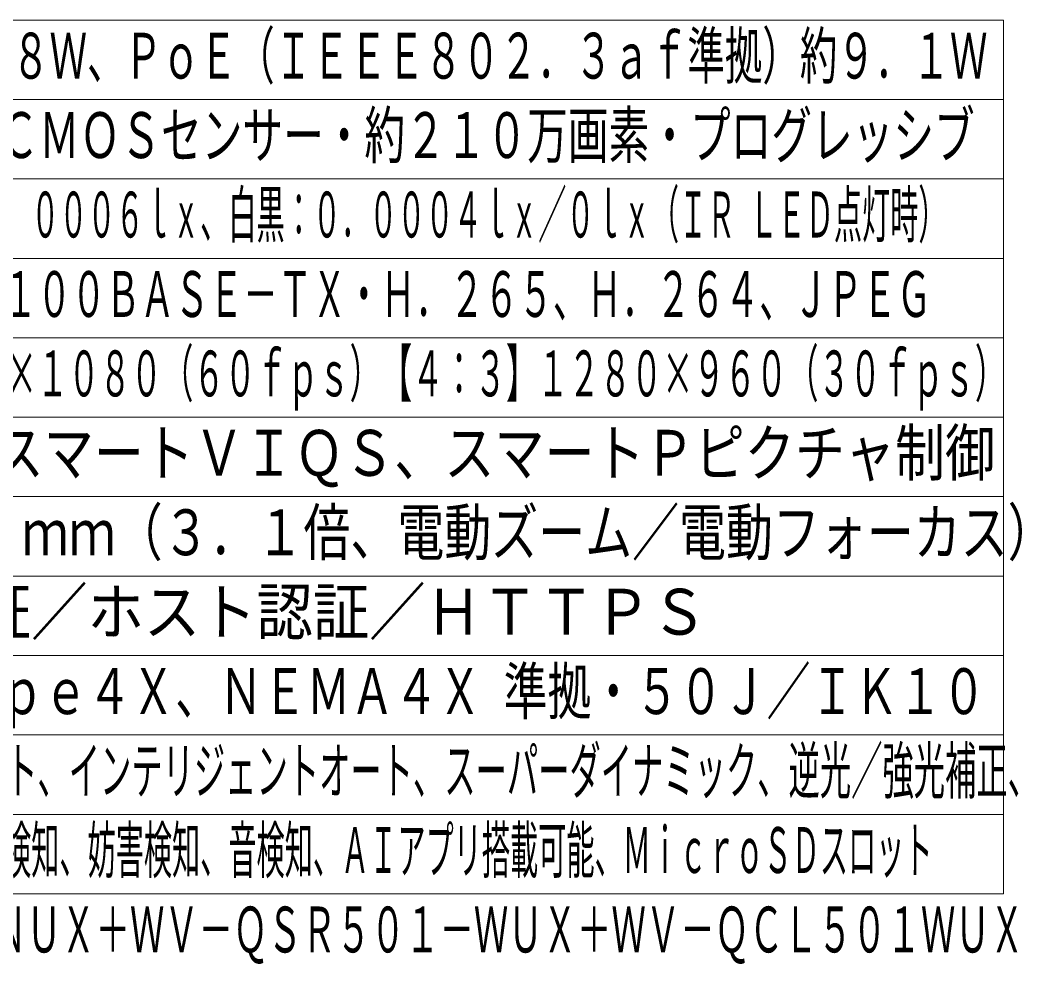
# Model space of a CAD drawing. Units: millimetres on the paper. Extents: x -63 to 63, y -59 to 59.
# Drawn here: x 0.4 to 63.4, y -59 to 0.4 of the extents above; entities that cross this region are included whole.
import ezdxf
from ezdxf.enums import TextEntityAlignment as Align

# ---------------------------------------------------------------- set-up
doc = ezdxf.new("R2010")
doc.units = ezdxf.units.MM
doc.layers.add('0-0_相当品', color=4, linetype='Continuous')
doc.layers.add('0-1_MOJI1', color=7, linetype='Continuous', lineweight=9)
doc.layers.add('0-2_WAKU', color=4, linetype='Continuous', lineweight=9)
doc.styles.add('ＭＳ ゴシック', font='')
doc.styles.get('ＭＳ ゴシック').set_extended_font_data('MS Gothic')

msp = doc.modelspace()

# ---------------------------------------------------------------- linework, layer by layer
at = {"layer": '0-2_WAKU', "color": 3}
for p, q in [((-62.708, 0.418), (62.292, 0.418)), ((62.292, -54.582), (62.292, 0.418)), ((-62.708, -54.582), (62.292, -54.582))]:
    msp.add_line(p, q, dxfattribs=at)
at = {"layer": '0-2_WAKU'}
for p, q in [((-62.708, -4.582), (62.292, -4.582)), ((-62.708, -9.582), (62.292, -9.582)), ((-62.708, -14.582), (62.292, -14.582)), ((-62.708, -19.582), (62.292, -19.582)), ((62.292, -24.582), (-62.708, -24.582)), ((-62.708, -29.582), (62.292, -29.582)), ((-62.708, -34.582), (62.292, -34.582)), ((-62.708, -39.582), (62.292, -39.582)), ((-62.708, -44.582), (62.292, -44.582)), ((-62.708, -49.582), (62.292, -49.582))]:
    msp.add_line(p, q, dxfattribs=at)

# ---------------------------------------------------------------- texts
at = {"layer": '0-0_相当品', "style": 'ＭＳ ゴシック', "width": 0.55}
msp.add_text('ｉ－ＰＲＯ：ＷＶ－Ｓ２５３６ＬＮＵＸ＋ＷＶ－ＱＳＲ５０１－ＷＵＸ＋ＷＶ－ＱＣＬ５０１ＷＵＸ', height=2.886, dxfattribs=at).set_placement((-33.846, -59.137), align=Align.BOTTOM_LEFT)
at = {"layer": '0-1_MOJI1', "style": 'ＭＳ ゴシック'}
for s, height, width, p in [('ＤＣ１２Ｖ 約８．８Ｗ、ＰｏＥ（ＩＥＥＥ８０２．３ａｆ準拠）約９．１Ｗ', 2.886, 0.6, (-20.208, -4.137)), ('約１／２．８型 ＣＭＯＳセンサー・約２１０万画素・プログレッシブ', 2.889, 0.65, (-20.208, -9.137)), ('（Ｆ１．３）カラー：０．０００６ｌｘ、白黒：０．０００４ｌｘ／０ｌｘ（ＩＲ ＬＥＤ点灯時）', 2.889, 0.45, (-20.208, -14.137)), ('１０ＢＡＳＥ－Ｔ／１００ＢＡＳＥ－ＴＸ・Ｈ．２６５、Ｈ．２６４、ＪＰＥＧ', 2.886, 0.55, (-20.208, -19.137)), ('【１６：９】１９２０×１０８０（６０ｆｐｓ）【４：３】１２８０×９６０（３０ｆｐｓ）', 2.886, 0.5, (-20.208, -24.137)), ('ＧＯＰ制御、スマートＶＩＱＳ、スマートＰピクチャ制御', 2.889, 0.8, (-20.208, -29.137)), ('ｆ＝２．９～９ｍｍ（３．１倍、電動ズーム／電動フォーカス）', 2.889, 0.75, (-20.208, -34.137)), ('ユーザー認証／ホスト認証／ＨＴＴＰＳ', 2.889, 0.9, (-20.208, -39.137)), ('ＩＰ６６、Ｔｙｐｅ４Ｘ、ＮＥＭＡ４Ｘ 準拠・５０Ｊ／ＩＫ１０', 2.889, 0.7, (-20.208, -44.137)), ('アドバンスド親水コート、インテリジェントオート、スーパーダイナミック、逆光／強光補正、', 2.889, 0.5, (-20.208, -49.137)), ('カラー／白黒切換、動作検知、妨害検知、音検知、ＡＩアプリ搭載可能、ＭｉｃｒｏＳＤスロット', 2.889, 0.45, (-20.208, -54.137))]:
    msp.add_text(s, height=height, dxfattribs=dict(at, width=width)).set_placement(p, align=Align.BOTTOM_LEFT)

doc.saveas('drawing.dxf')
